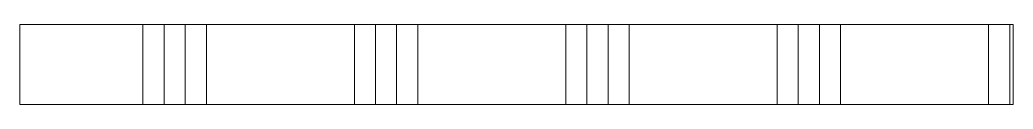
# Model space of a CAD drawing. Header units: metres. Extents: x 0 to 117, y 0 to 10.
import ezdxf

# ---------------------------------------------------------------- set-up
doc = ezdxf.new("R2010")
doc.units = ezdxf.units.M
doc.layers.add('A-DETL-GENF', color=92, linetype='Continuous', lineweight=18)

# ---------------------------------------------------------------- blocks, each defined once
blk = doc.blocks.new('40  gipsplaat - D9_5-2957404-00_0 Basismaterialen')
at = {"layer": 'A-DETL-GENF', "lineweight": 13}
h = blk.add_hatch(dxfattribs=at)
h.set_pattern_fill('FP_5', color=256, style=0, pattern_type=2)
h.set_pattern_definition([(270, (1164.54, -12840), (25, 1e-15), []), (270, (1167.04, -12840), (25, 1e-15), []), (270, (1169.54, -12840), (25, 1e-15), []), (270, (1172.04, -12840), (25, 1e-15), [])])
h.paths.add_polyline_path([(0, 0), (117.46, 0), (117.46, 9.5), (0, 9.5)])
at = {"layer": 'A-DETL-GENF'}
for p, q in [((117.46, 9.5), (0, 9.5)), ((0, 9.5), (0, 0)), ((117.46, 9.5), (0, 9.5)), ((0, 9.5), (0, 0)), ((117.46, 0), (117.46, 9.5)), ((117.46, 0), (117.46, 9.5)), ((0, 0), (117.46, 0)), ((0, 0), (117.46, 0))]:
    blk.add_line(p, q, dxfattribs=at)

msp = doc.modelspace()

# ---------------------------------------------------------------- block references
msp.add_blockref('40  gipsplaat - D9_5-2957404-00_0 Basismaterialen', (0, 0))

doc.saveas('drawing.dxf')
